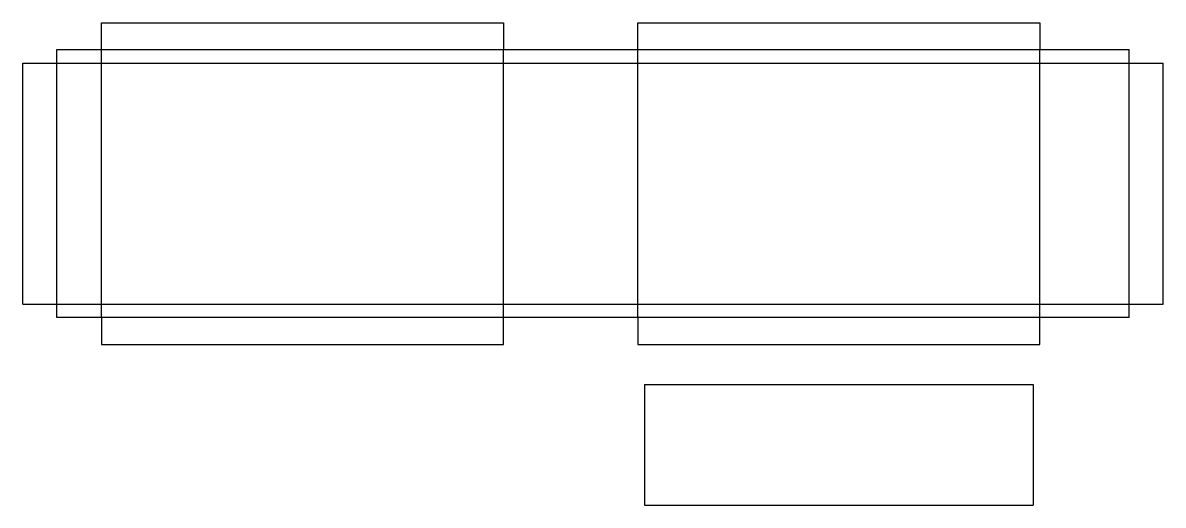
# Model space of a CAD drawing. Extents: x -152 to 61, y -60 to 30.
import ezdxf

# ---------------------------------------------------------------- set-up
doc = ezdxf.new("R2010")
doc.units = 0
doc.header["$MEASUREMENT"] = 0
doc.layers.add('MODELSKETCH_VISIBLE', color=7, linetype='CONTINUOUS')

msp = doc.modelspace()

# ---------------------------------------------------------------- linework, layer by layer
at = {"layer": 'MODELSKETCH_VISIBLE'}
for p, q in [((-137.5, 30), (-62.5, 30)), ((-137.5, 25), (-137.5, 30)), ((-62.5, 30), (-62.5, 25)), ((-37.5, 30), (37.5, 30)), ((-37.5, 25), (-37.5, 30)), ((37.5, 30), (37.5, 25)), ((-145.83, -25), (-145.83, 25)), ((-145.83, 25), (54.17, 25)), ((-137.5, -25), (-137.5, 25)), ((-62.5, -25), (-62.5, 25)), ((-37.5, -25), (-37.5, 25)), ((37.5, -25), (37.5, 25)), ((54.17, -25), (54.17, 25)), ((-152.18, 22.5), (60.52, 22.5)), ((-152.18, -22.5), (-152.18, 22.5)), ((60.52, -22.5), (60.52, 22.5)), ((-152.18, -22.5), (60.52, -22.5)), ((54.17, -25), (-145.83, -25)), ((-137.5, -25), (-137.5, -30)), ((-62.5, -30), (-62.5, -25)), ((-37.5, -25), (-37.5, -30)), ((37.5, -30), (37.5, -25)), ((-137.5, -30), (-62.5, -30)), ((-37.5, -30), (37.5, -30)), ((-36.25, -37.5), (-36.25, -60)), ((-36.25, -37.5), (36.25, -37.5)), ((36.25, -37.5), (36.25, -60)), ((-36.25, -60), (36.25, -60))]:
    msp.add_line(p, q, dxfattribs=at)

doc.saveas('drawing.dxf')
